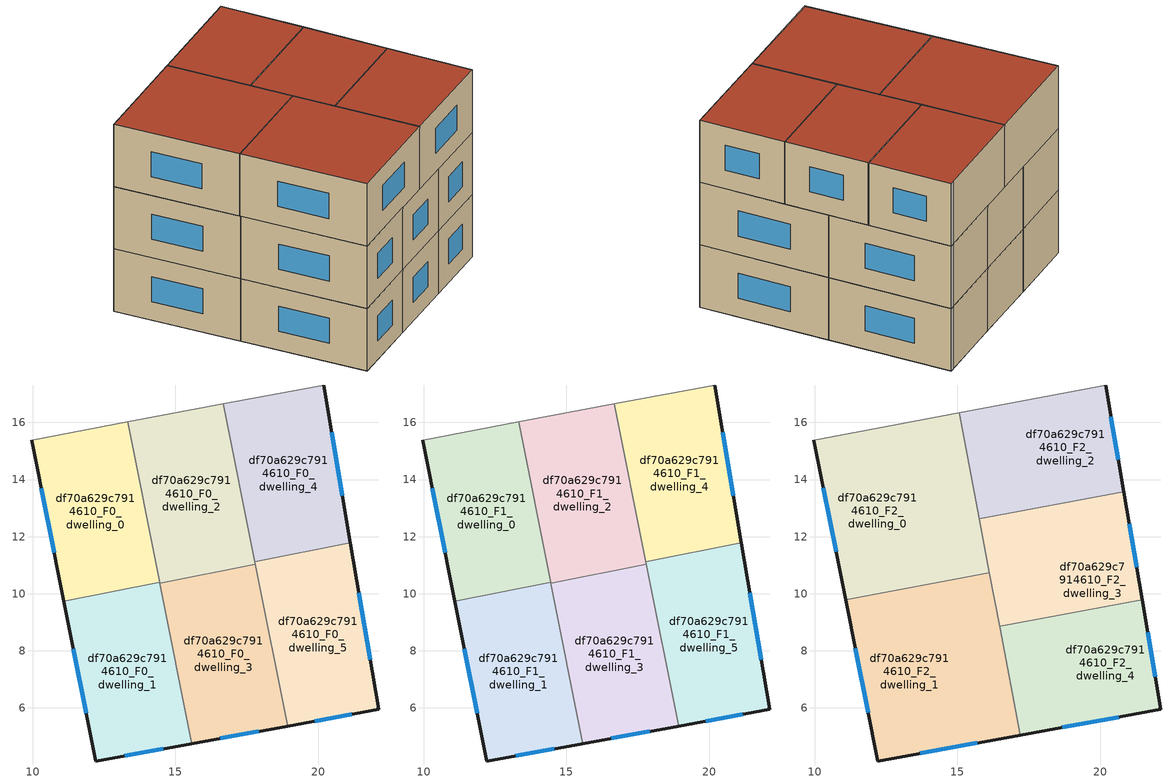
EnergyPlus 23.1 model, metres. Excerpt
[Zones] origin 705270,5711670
df70a629c7914610_F0_dwelling_0
 floor ground (EU_floor_Construction): 14.45,10.41 13.33,16.02 9.97,15.38 11.09,9.74 z0
 wall outside (EU_wall_Construction): 11.09,9.74 9.97,15.38 z0:3
 wall adiabatic (EU_wall_Construction): 9.97,15.38 13.33,16.02 z0:3
 wall to df70a629c7914610_F0_dwelling_1 (EU_wall_Construction): 14.45,10.41 11.09,9.74 z0:3
 wall to df70a629c7914610_F0_dwelling_2 (EU_wall_Construction): 13.33,16.02 14.45,10.41 z0:3
 window (EU_Window_Construction): 10.76,11.43 10.3,13.69 z0.9:2.1
df70a629c7914610_F0_dwelling_1
 floor ground (EU_floor_Construction): 15.58,4.75 14.45,10.41 11.09,9.74 12.21,4.14 z0
 wall outside (EU_wall_Construction): 15.58,4.75 12.21,4.14 11.09,9.74 z0:3
 wall to df70a629c7914610_F0_dwelling_3 (EU_wall_Construction): 14.46,10.36 15.58,4.75 z0:3
 wall to df70a629c7914610_F0_dwelling_2 (EU_wall_Construction): 14.45,10.41 14.46,10.36 z0:3
 window (EU_Window_Construction): 14.57,4.57 13.22,4.32 / 11.88,5.81 11.43,8.06 z0.9:2.1
df70a629c7914610_F0_dwelling_2
 floor ground (EU_floor_Construction): 17.81,11.03 16.69,16.65 13.33,16.02 14.46,10.36 z0
 wall adiabatic (EU_wall_Construction): 13.33,16.02 16.69,16.65 z0:3
 wall to df70a629c7914610_F0_dwelling_3 (EU_wall_Construction): 17.81,11.03 14.46,10.36 z0:3
 wall to df70a629c7914610_F0_dwelling_4 (EU_wall_Construction): 16.69,16.65 17.79,11.12 z0:3
 wall to df70a629c7914610_F0_dwelling_5 (EU_wall_Construction): 17.79,11.12 17.81,11.03 z0:3
df70a629c7914610_F0_dwelling_3
 floor ground (EU_floor_Construction): 18.94,5.36 17.81,11.03 14.46,10.36 15.58,4.75 z0
 wall outside (EU_wall_Construction): 18.94,5.36 15.58,4.75 z0:3
 wall to df70a629c7914610_F0_dwelling_5 (EU_wall_Construction): 17.81,11.03 18.94,5.36 z0:3
 window (EU_Window_Construction): 17.93,5.18 16.58,4.93 z0.9:2.1
df70a629c7914610_F0_dwelling_4
 floor ground (EU_floor_Construction): 21.14,11.78 20.19,17.31 16.69,16.65 17.79,11.12 z0
 wall outside (EU_wall_Construction): 20.19,17.31 21.14,11.78 z0:3
 wall adiabatic (EU_wall_Construction): 16.69,16.65 20.19,17.31 z0:3
 wall to df70a629c7914610_F0_dwelling_5 (EU_wall_Construction): 21.14,11.78 17.79,11.12 z0:3
 window (EU_Window_Construction): 20.47,15.66 20.85,13.44 z0.9:2.1
df70a629c7914610_F0_dwelling_5
 floor ground (EU_floor_Construction): 22.13,5.94 21.14,11.78 17.79,11.12 18.94,5.36 z0
 wall outside (EU_wall_Construction): 21.14,11.78 22.13,5.94 18.94,5.36 z0:3
 window (EU_Window_Construction): 21.43,10.04 21.83,7.69 / 21.17,5.77 19.89,5.54 z0.9:2.1
df70a629c7914610_F1_dwelling_0
 floor to df70a629c7914610_F0_dwelling_0 (EU_floor_Construction): 14.45,10.41 13.33,16.02 9.97,15.38 11.09,9.74 z3
 wall outside (EU_wall_Construction): 11.09,9.74 9.97,15.38 z3:6
 wall adiabatic (EU_wall_Construction): 9.97,15.38 13.33,16.02 z3:6
 wall to df70a629c7914610_F1_dwelling_1 (EU_wall_Construction): 14.45,10.41 11.09,9.74 z3:6
 wall to df70a629c7914610_F1_dwelling_2 (EU_wall_Construction): 13.33,16.02 14.45,10.41 z3:6
 window (EU_Window_Construction): 10.76,11.43 10.3,13.69 z3.9:5.1
df70a629c7914610_F1_dwelling_1
 floor to df70a629c7914610_F0_dwelling_1 (EU_floor_Construction): 15.58,4.75 14.45,10.41 11.09,9.74 12.21,4.14 z3
 wall outside (EU_wall_Construction): 15.58,4.75 12.21,4.14 11.09,9.74 z3:6
 wall to df70a629c7914610_F1_dwelling_3 (EU_wall_Construction): 14.46,10.36 15.58,4.75 z3:6
 wall to df70a629c7914610_F1_dwelling_2 (EU_wall_Construction): 14.45,10.41 14.46,10.36 z3:6
 window (EU_Window_Construction): 14.57,4.57 13.22,4.32 / 11.88,5.81 11.43,8.06 z3.9:5.1
df70a629c7914610_F1_dwelling_2
 floor to df70a629c7914610_F0_dwelling_2 (EU_floor_Construction): 17.81,11.03 16.69,16.65 13.33,16.02 14.46,10.36 z3
 wall adiabatic (EU_wall_Construction): 13.33,16.02 16.69,16.65 z3:6
 wall to df70a629c7914610_F1_dwelling_3 (EU_wall_Construction): 17.81,11.03 14.46,10.36 z3:6
 wall to df70a629c7914610_F1_dwelling_4 (EU_wall_Construction): 16.69,16.65 17.79,11.12 z3:6
 wall to df70a629c7914610_F1_dwelling_5 (EU_wall_Construction): 17.79,11.12 17.81,11.03 z3:6
df70a629c7914610_F1_dwelling_3
 floor to df70a629c7914610_F0_dwelling_3 (EU_floor_Construction): 18.94,5.36 17.81,11.03 14.46,10.36 15.58,4.75 z3
 wall outside (EU_wall_Construction): 18.94,5.36 15.58,4.75 z3:6
 wall to df70a629c7914610_F1_dwelling_5 (EU_wall_Construction): 17.81,11.03 18.94,5.36 z3:6
 window (EU_Window_Construction): 17.93,5.18 16.58,4.93 z3.9:5.1
df70a629c7914610_F1_dwelling_4
 floor to df70a629c7914610_F0_dwelling_4 (EU_floor_Construction): 21.14,11.78 20.19,17.31 16.69,16.65 17.79,11.12 z3
 wall outside (EU_wall_Construction): 20.19,17.31 21.14,11.78 z3:6
 wall adiabatic (EU_wall_Construction): 16.69,16.65 20.19,17.31 z3:6
 wall to df70a629c7914610_F1_dwelling_5 (EU_wall_Construction): 21.14,11.78 17.79,11.12 z3:6
 window (EU_Window_Construction): 20.47,15.66 20.85,13.44 z3.9:5.1
df70a629c7914610_F1_dwelling_5
 floor to df70a629c7914610_F0_dwelling_5 (EU_floor_Construction): 22.13,5.94 21.14,11.78 17.79,11.12 18.94,5.36 z3
 wall outside (EU_wall_Construction): 21.14,11.78 22.13,5.94 18.94,5.36 z3:6
 window (EU_Window_Construction): 21.43,10.04 21.83,7.69 / 21.17,5.77 19.89,5.54 z3.9:5.1
df70a629c7914610_F2_dwelling_0
 floor to df70a629c7914610_F1_dwelling_0 (EU_floor_Construction): 14.45,10.42 13.33,16.02 9.97,15.38 11.08,9.79 z6
 floor to df70a629c7914610_F1_dwelling_2 (EU_floor_Construction): 16.12,10.74 15.07,16.35 13.33,16.02 14.45,10.42 z6
 wall outside (EU_wall_Construction): 11.08,9.79 9.97,15.38 z6:9
 wall adiabatic (EU_wall_Construction): 9.97,15.38 15.07,16.35 z6:9
 wall to df70a629c7914610_F2_dwelling_1 (EU_wall_Construction): 16.12,10.74 11.08,9.79 z6:9
 wall to df70a629c7914610_F2_dwelling_2 (EU_wall_Construction): 15.07,16.35 15.77,12.62 z6:9
 wall to df70a629c7914610_F2_dwelling_3 (EU_wall_Construction): 15.77,12.62 16.12,10.74 z6:9
 window (EU_Window_Construction): 10.75,11.46 10.3,13.71 z6.9:8.1
 roof outside (EU_roof_Construction): 15.07,16.35 16.12,10.74 11.08,9.79 9.97,15.38 z9
df70a629c7914610_F2_dwelling_1
 floor to df70a629c7914610_F1_dwelling_1 (EU_floor_Construction): 15.58,4.75 14.45,10.41 11.09,9.74 12.21,4.14 z6
 floor to df70a629c7914610_F1_dwelling_0 (EU_floor_Construction): 14.45,10.41 14.45,10.42 11.08,9.79 11.09,9.74 z6
 floor to df70a629c7914610_F1_dwelling_3 (EU_floor_Construction): 17.2,5.05 16.13,10.7 14.46,10.36 15.58,4.75 z6
 floor to df70a629c7914610_F1_dwelling_2 (EU_floor_Construction): 16.13,10.7 16.12,10.74 14.45,10.42 14.46,10.36 z6
 wall outside (EU_wall_Construction): 17.2,5.04 12.21,4.14 11.08,9.79 z6:9
 wall to df70a629c7914610_F2_dwelling_4 (EU_wall_Construction): 16.48,8.85 17.2,5.04 z6:9
 wall to df70a629c7914610_F2_dwelling_3 (EU_wall_Construction): 16.12,10.74 16.48,8.85 z6:9
 window (EU_Window_Construction): 15.71,4.77 13.71,4.41 / 11.88,5.83 11.42,8.1 z6.9:8.1
 roof outside (EU_roof_Construction): 16.12,10.74 17.2,5.04 12.21,4.14 11.08,9.79 z9
df70a629c7914610_F2_dwelling_2
 floor to df70a629c7914610_F1_dwelling_2 (EU_floor_Construction): 17.43,12.94 16.69,16.65 15.07,16.35 15.77,12.62 z6
 floor to df70a629c7914610_F1_dwelling_4 (EU_floor_Construction): 20.83,13.58 20.19,17.31 16.69,16.65 17.43,12.94 z6
 wall outside (EU_wall_Construction): 20.19,17.31 20.83,13.58 z6:9
 wall adiabatic (EU_wall_Construction): 15.07,16.35 20.19,17.31 z6:9
 wall to df70a629c7914610_F2_dwelling_3 (EU_wall_Construction): 20.83,13.58 15.77,12.62 z6:9
 window (EU_Window_Construction): 20.38,16.19 20.64,14.7 z6.9:8.1
 roof outside (EU_roof_Construction): 20.19,17.31 20.83,13.58 15.77,12.62 15.07,16.35 z9
df70a629c7914610_F2_dwelling_3
 floor to df70a629c7914610_F1_dwelling_5 (EU_floor_Construction): 21.47,9.79 21.13,11.78 17.79,11.12 18.18,9.17 z6
 floor to df70a629c7914610_F1_dwelling_4 (EU_floor_Construction): 21.13,11.78 20.83,13.58 17.43,12.94 17.79,11.12 z6
 floor to df70a629c7914610_F1_dwelling_2 (EU_floor_Construction): 17.81,11.03 17.43,12.94 15.77,12.62 16.12,10.74 16.13,10.7 z6
 floor to df70a629c7914610_F1_dwelling_3 (EU_floor_Construction): 18.18,9.17 17.81,11.03 16.13,10.7 16.48,8.85 z6
 wall outside (EU_wall_Construction): 20.83,13.58 21.47,9.79 z6:9
 wall to df70a629c7914610_F2_dwelling_4 (EU_wall_Construction): 21.47,9.79 16.48,8.85 z6:9
 window (EU_Window_Construction): 21.02,12.44 21.28,10.93 z6.9:8.1
 roof outside (EU_roof_Construction): 20.83,13.58 21.47,9.79 16.48,8.85 15.77,12.62 z9
df70a629c7914610_F2_dwelling_4
 floor to df70a629c7914610_F1_dwelling_3 (EU_floor_Construction): 18.94,5.36 18.18,9.17 16.48,8.85 17.2,5.05 z6
 floor to df70a629c7914610_F1_dwelling_5 (EU_floor_Construction): 22.13,5.94 21.47,9.79 18.18,9.17 18.94,5.36 z6
 wall outside (EU_wall_Construction): 21.47,9.79 22.13,5.94 17.2,5.04 z6:9
 window (EU_Window_Construction): 21.67,8.64 21.93,7.1 / 20.65,5.67 18.67,5.31 z6.9:8.1
 roof outside (EU_roof_Construction): 21.47,9.79 22.13,5.94 17.2,5.04 16.48,8.85 z9
shading: 20.19,17.31 9.97,15.37 z0:9
[Building]
EU S2 Campaign: North Axis=0; Terrain=City; Solar Distribution=FullExterior
[Site:Location]
London: Latitude=51.5; Longitude=-0.5; Time Zone=0; Elevation=25
[SizingPeriod:WeatherFileDays]
AnnualSizingPeriod: Begin Month=1; Begin Day of Month=1; End Month=12; End Day of Month=31; Day of Week for Start Day=Monday; Use Weather File Daylight Saving Period=No; Use Weather File Rain and Snow Indicators=No
[MATERIAL]
EU_InternalMass_Material: Roughness=MediumRough; Thickness=0.1; Conductivity=1; Density=1800; Specific Heat=900; Thermal Absorptance=0.9; Solar Absorptance=0.7; Visible Absorptance=0.7
[MATERIAL:NOMASS] Roughness=MediumRough; Thermal Absorptance=0.9; Solar Absorptance=0.7; Visible Absorptance=0.7
Name | Thermal Resistance
EU_wall_NoMass | 1.04674
EU_roof_NoMass | 4.32442
EU_floor_NoMass | 2.04616
[WINDOWMATERIAL:SIMPLEGLAZINGSYSTEM]
EU_Window_SimpleGlazing: UFactor=4.25843; Solar Heat Gain Coefficient=0.85; Visible Transmittance=0.85
[CONSTRUCTION]
EU_wall_Construction: EU_wall_NoMass
EU_roof_Construction: EU_roof_NoMass
EU_floor_Construction: EU_floor_NoMass
EU_InternalMass_Construction: EU_InternalMass_Material
EU_Window_Construction: EU_Window_SimpleGlazing
[ZONE] Type=1; Multiplier=1; Ceiling Height=autocalculate; Floor Area=autocalculate; Part of Total Floor Area=Yes
Name | Volume
df70a629c7914610_F0_dwelling_0; df70a629c7914610_F1_dwelling_0; df70a629c7914610_F0_dwelling_5; df70a629c7914610_F1_dwelling_5 | 58.8926
df70a629c7914610_F2_dwelling_0 | 88.3359
df70a629c7914610_F0_dwelling_1; df70a629c7914610_F1_dwelling_1; df70a629c7914610_F0_dwelling_3; df70a629c7914610_F1_dwelling_3 | 58.8904
df70a629c7914610_F2_dwelling_1 | 88.344
df70a629c7914610_F0_dwelling_2; df70a629c7914610_F1_dwelling_2; df70a629c7914610_F2_dwelling_2 | 58.8977
df70a629c7914610_F2_dwelling_3 | 58.8955
df70a629c7914610_F0_dwelling_4; df70a629c7914610_F1_dwelling_4 | 58.8948
df70a629c7914610_F2_dwelling_4 | 58.905
[INTERNALMASS] Construction=EU_InternalMass_Construction
Name | Zone or ZoneList | Surface Area
df70a629c7914610_F0_dwelling_0_EU_InternalMass | df70a629c7914610_F0_dwelling_0 | 19.631
df70a629c7914610_F0_dwelling_1_EU_InternalMass | df70a629c7914610_F0_dwelling_1 | 19.6303
df70a629c7914610_F0_dwelling_2_EU_InternalMass | df70a629c7914610_F0_dwelling_2 | 19.6323
df70a629c7914610_F0_dwelling_3_EU_InternalMass | df70a629c7914610_F0_dwelling_3 | 19.6301
df70a629c7914610_F0_dwelling_4_EU_InternalMass | df70a629c7914610_F0_dwelling_4 | 19.6316
df70a629c7914610_F0_dwelling_5_EU_InternalMass | df70a629c7914610_F0_dwelling_5 | 19.631
df70a629c7914610_F1_dwelling_0_EU_InternalMass | df70a629c7914610_F1_dwelling_0 | 19.631
df70a629c7914610_F1_dwelling_1_EU_InternalMass | df70a629c7914610_F1_dwelling_1 | 19.6303
df70a629c7914610_F1_dwelling_2_EU_InternalMass | df70a629c7914610_F1_dwelling_2 | 19.6323
df70a629c7914610_F1_dwelling_3_EU_InternalMass | df70a629c7914610_F1_dwelling_3 | 19.6301
df70a629c7914610_F1_dwelling_4_EU_InternalMass | df70a629c7914610_F1_dwelling_4 | 19.6316
df70a629c7914610_F1_dwelling_5_EU_InternalMass | df70a629c7914610_F1_dwelling_5 | 19.631
df70a629c7914610_F2_dwelling_0_EU_InternalMass | df70a629c7914610_F2_dwelling_0 | 29.4455
df70a629c7914610_F2_dwelling_1_EU_InternalMass | df70a629c7914610_F2_dwelling_1 | 29.4478
df70a629c7914610_F2_dwelling_2_EU_InternalMass | df70a629c7914610_F2_dwelling_2 | 19.6327
df70a629c7914610_F2_dwelling_3_EU_InternalMass | df70a629c7914610_F2_dwelling_3 | 19.6319
df70a629c7914610_F2_dwelling_4_EU_InternalMass | df70a629c7914610_F2_dwelling_4 | 19.6349
[OTHEREQUIPMENT] Fuel Type=Electricity; Design Level Calculation Method=Watts/Area; Power per Zone Floor Area=1; Fraction Latent=0; Fraction Radiant=0; Fraction Lost=0; Carbon Dioxide Generation Rate=0; EndUse Subcategory=EU_Step8_InternalGains
Name | Zone or ZoneList or Space or SpaceList | Schedule
EU_Step8_InternalGain_df70a629c7914610_F0_dwelling_0_f000 | df70a629c7914610_F0_dwelling_0 | EU_Step8_GainSchedule_df70a629c7914610_F0_dwelling_0_f000
EU_Step8_InternalGain_df70a629c7914610_F0_dwelling_1_f000 | df70a629c7914610_F0_dwelling_1 | EU_Step8_GainSchedule_df70a629c7914610_F0_dwelling_1_f000
EU_Step8_InternalGain_df70a629c7914610_F0_dwelling_2_f000 | df70a629c7914610_F0_dwelling_2 | EU_Step8_GainSchedule_df70a629c7914610_F0_dwelling_2_f000
EU_Step8_InternalGain_df70a629c7914610_F0_dwelling_3_f000 | df70a629c7914610_F0_dwelling_3 | EU_Step8_GainSchedule_df70a629c7914610_F0_dwelling_3_f000
EU_Step8_InternalGain_df70a629c7914610_F0_dwelling_4_f000 | df70a629c7914610_F0_dwelling_4 | EU_Step8_GainSchedule_df70a629c7914610_F0_dwelling_4_f000
EU_Step8_InternalGain_df70a629c7914610_F0_dwelling_5_f000 | df70a629c7914610_F0_dwelling_5 | EU_Step8_GainSchedule_df70a629c7914610_F0_dwelling_5_f000
EU_Step8_InternalGain_df70a629c7914610_F1_dwelling_0_f000 | df70a629c7914610_F1_dwelling_0 | EU_Step8_GainSchedule_df70a629c7914610_F1_dwelling_0_f000
EU_Step8_InternalGain_df70a629c7914610_F1_dwelling_1_f000 | df70a629c7914610_F1_dwelling_1 | EU_Step8_GainSchedule_df70a629c7914610_F1_dwelling_1_f000
EU_Step8_InternalGain_df70a629c7914610_F1_dwelling_2_f000 | df70a629c7914610_F1_dwelling_2 | EU_Step8_GainSchedule_df70a629c7914610_F1_dwelling_2_f000
EU_Step8_InternalGain_df70a629c7914610_F1_dwelling_3_f000 | df70a629c7914610_F1_dwelling_3 | EU_Step8_GainSchedule_df70a629c7914610_F1_dwelling_3_f000
EU_Step8_InternalGain_df70a629c7914610_F1_dwelling_4_f000 | df70a629c7914610_F1_dwelling_4 | EU_Step8_GainSchedule_df70a629c7914610_F1_dwelling_4_f000
EU_Step8_InternalGain_df70a629c7914610_F1_dwelling_5_f000 | df70a629c7914610_F1_dwelling_5 | EU_Step8_GainSchedule_df70a629c7914610_F1_dwelling_5_f000
EU_Step8_InternalGain_df70a629c7914610_F2_dwelling_0_f000 | df70a629c7914610_F2_dwelling_0 | EU_Step8_GainSchedule_df70a629c7914610_F2_dwelling_0_f000
EU_Step8_InternalGain_df70a629c7914610_F2_dwelling_1_f000 | df70a629c7914610_F2_dwelling_1 | EU_Step8_GainSchedule_df70a629c7914610_F2_dwelling_1_f000
EU_Step8_InternalGain_df70a629c7914610_F2_dwelling_2_f000 | df70a629c7914610_F2_dwelling_2 | EU_Step8_GainSchedule_df70a629c7914610_F2_dwelling_2_f000
EU_Step8_InternalGain_df70a629c7914610_F2_dwelling_3_f000 | df70a629c7914610_F2_dwelling_3 | EU_Step8_GainSchedule_df70a629c7914610_F2_dwelling_3_f000
EU_Step8_InternalGain_df70a629c7914610_F2_dwelling_4_f000 | df70a629c7914610_F2_dwelling_4 | EU_Step8_GainSchedule_df70a629c7914610_F2_dwelling_4_f000
[ZONEVENTILATION:DESIGNFLOWRATE] Schedule=EU_AlwaysOn; Design Flow Rate Calculation Method=AirChanges/Hour; Air Changes per Hour=0.488719; Ventilation Type=Natural; Fan Pressure Rise=0; Fan Total Efficiency=1; Constant Term Coefficient=1; Temperature Term Coefficient=0; Velocity Term Coefficient=0; Velocity Squared Term Coefficient=0; Minimum Indoor Temperature=-100; Maximum Indoor Temperature=100; Delta Temperature=-100; Minimum Outdoor Temperature=-100; Maximum Outdoor Temperature=100; Maximum Wind Speed=40
Name | Zone or ZoneList or Space or SpaceList
EU_ConstantAir_df70a629c7914610_F0_dwelling_0 | df70a629c7914610_F0_dwelling_0
EU_ConstantAir_df70a629c7914610_F0_dwelling_1 | df70a629c7914610_F0_dwelling_1
EU_ConstantAir_df70a629c7914610_F0_dwelling_2 | df70a629c7914610_F0_dwelling_2
EU_ConstantAir_df70a629c7914610_F0_dwelling_3 | df70a629c7914610_F0_dwelling_3
EU_ConstantAir_df70a629c7914610_F0_dwelling_4 | df70a629c7914610_F0_dwelling_4
EU_ConstantAir_df70a629c7914610_F0_dwelling_5 | df70a629c7914610_F0_dwelling_5
EU_ConstantAir_df70a629c7914610_F1_dwelling_0 | df70a629c7914610_F1_dwelling_0
EU_ConstantAir_df70a629c7914610_F1_dwelling_1 | df70a629c7914610_F1_dwelling_1
EU_ConstantAir_df70a629c7914610_F1_dwelling_2 | df70a629c7914610_F1_dwelling_2
EU_ConstantAir_df70a629c7914610_F1_dwelling_3 | df70a629c7914610_F1_dwelling_3
EU_ConstantAir_df70a629c7914610_F1_dwelling_4 | df70a629c7914610_F1_dwelling_4
EU_ConstantAir_df70a629c7914610_F1_dwelling_5 | df70a629c7914610_F1_dwelling_5
EU_ConstantAir_df70a629c7914610_F2_dwelling_0 | df70a629c7914610_F2_dwelling_0
EU_ConstantAir_df70a629c7914610_F2_dwelling_1 | df70a629c7914610_F2_dwelling_1
EU_ConstantAir_df70a629c7914610_F2_dwelling_2 | df70a629c7914610_F2_dwelling_2
EU_ConstantAir_df70a629c7914610_F2_dwelling_3 | df70a629c7914610_F2_dwelling_3
EU_ConstantAir_df70a629c7914610_F2_dwelling_4 | df70a629c7914610_F2_dwelling_4
[HVACTEMPLATE:THERMOSTAT] Constant Heating Setpoint=20; Constant Cooling Setpoint=50
EU_HeatOnly_df70a629c7914610_F0_dwelling_0; EU_HeatOnly_df70a629c7914610_F0_dwelling_1; EU_HeatOnly_df70a629c7914610_F0_dwelling_2; EU_HeatOnly_df70a629c7914610_F0_dwelling_3; EU_HeatOnly_df70a629c7914610_F0_dwelling_4; EU_HeatOnly_df70a629c7914610_F0_dwelling_5; EU_HeatOnly_df70a629c7914610_F1_dwelling_0; EU_HeatOnly_df70a629c7914610_F1_dwelling_1; EU_HeatOnly_df70a629c7914610_F1_dwelling_2; EU_HeatOnly_df70a629c7914610_F1_dwelling_3; EU_HeatOnly_df70a629c7914610_F1_dwelling_4; EU_HeatOnly_df70a629c7914610_F1_dwelling_5; EU_HeatOnly_df70a629c7914610_F2_dwelling_0; EU_HeatOnly_df70a629c7914610_F2_dwelling_1; EU_HeatOnly_df70a629c7914610_F2_dwelling_2; EU_HeatOnly_df70a629c7914610_F2_dwelling_3; EU_HeatOnly_df70a629c7914610_F2_dwelling_4
[HVACTEMPLATE:ZONE:IDEALLOADSAIRSYSTEM] System Availability Schedule=EU_AlwaysOn; Maximum Heating Supply Air Temperature=50; Minimum Cooling Supply Air Temperature=13; Maximum Heating Supply Air Humidity Ratio=0.0156; Minimum Cooling Supply Air Humidity Ratio=0.0077; Heating Limit=NoLimit; Cooling Limit=NoLimit; Heating Availability Schedule=EU_AlwaysOn; Cooling Availability Schedule=EU_CoolingOff; Dehumidification Control Type=ConstantSensibleHeatRatio; Cooling Sensible Heat Ratio=0.7; Dehumidification Setpoint=60; Humidification Control Type=None; Humidification Setpoint=30; Outdoor Air Method=None; Outdoor Air Flow Rate per Person=0.00944; Outdoor Air Flow Rate per Zone Floor Area=0; Outdoor Air Flow Rate per Zone=0; Demand Controlled Ventilation Type=None; Outdoor Air Economizer Type=NoEconomizer; Heat Recovery Type=None; Sensible Heat Recovery Effectiveness=0.7; Latent Heat Recovery Effectiveness=0.65
Name | Template Thermostat
df70a629c7914610_F0_dwelling_0 | EU_HeatOnly_df70a629c7914610_F0_dwelling_0
df70a629c7914610_F0_dwelling_1 | EU_HeatOnly_df70a629c7914610_F0_dwelling_1
df70a629c7914610_F0_dwelling_2 | EU_HeatOnly_df70a629c7914610_F0_dwelling_2
df70a629c7914610_F0_dwelling_3 | EU_HeatOnly_df70a629c7914610_F0_dwelling_3
df70a629c7914610_F0_dwelling_4 | EU_HeatOnly_df70a629c7914610_F0_dwelling_4
df70a629c7914610_F0_dwelling_5 | EU_HeatOnly_df70a629c7914610_F0_dwelling_5
df70a629c7914610_F1_dwelling_0 | EU_HeatOnly_df70a629c7914610_F1_dwelling_0
df70a629c7914610_F1_dwelling_1 | EU_HeatOnly_df70a629c7914610_F1_dwelling_1
df70a629c7914610_F1_dwelling_2 | EU_HeatOnly_df70a629c7914610_F1_dwelling_2
df70a629c7914610_F1_dwelling_3 | EU_HeatOnly_df70a629c7914610_F1_dwelling_3
df70a629c7914610_F1_dwelling_4 | EU_HeatOnly_df70a629c7914610_F1_dwelling_4
df70a629c7914610_F1_dwelling_5 | EU_HeatOnly_df70a629c7914610_F1_dwelling_5
df70a629c7914610_F2_dwelling_0 | EU_HeatOnly_df70a629c7914610_F2_dwelling_0
df70a629c7914610_F2_dwelling_1 | EU_HeatOnly_df70a629c7914610_F2_dwelling_1
df70a629c7914610_F2_dwelling_2 | EU_HeatOnly_df70a629c7914610_F2_dwelling_2
df70a629c7914610_F2_dwelling_3 | EU_HeatOnly_df70a629c7914610_F2_dwelling_3
df70a629c7914610_F2_dwelling_4 | EU_HeatOnly_df70a629c7914610_F2_dwelling_4
[SIZING:ZONE] Zone Cooling Design Supply Air Temperature Input Method=SupplyAirTemperature; Zone Cooling Design Supply Air Temperature=13; Zone Heating Design Supply Air Temperature Input Method=SupplyAirTemperature; Zone Heating Design Supply Air Temperature=50; Zone Cooling Design Supply Air Humidity Ratio=0.008; Zone Heating Design Supply Air Humidity Ratio=0.008; Cooling Design Air Flow Method=DesignDay; Cooling Design Air Flow Rate=0; Cooling Minimum Air Flow per Zone Floor Area=0.000762; Cooling Minimum Air Flow=0; Cooling Minimum Air Flow Fraction=0.2; Heating Design Air Flow Method=DesignDay; Heating Design Air Flow Rate=0; Heating Maximum Air Flow per Zone Floor Area=0.002032; Heating Maximum Air Flow=0.141576; Heating Maximum Air Flow Fraction=0.3; Account for Dedicated Outdoor Air System=No; Dedicated Outdoor Air System Control Strategy=NeutralSupplyAir; Dedicated Outdoor Air Low Setpoint Temperature for Design=autosize; Dedicated Outdoor Air High Setpoint Temperature for Design=autosize; Zone Load Sizing Method=Sensible Load Only No Latent Load; Zone Latent Cooling Design Supply Air Humidity Ratio Input Method=HumidityRatioDifference; Zone Cooling Design Supply Air Humidity Ratio Difference=0.005; Zone Latent Heating Design Supply Air Humidity Ratio Input Method=HumidityRatioDifference; Zone Humidification Design Supply Air Humidity Ratio Difference=0.005
df70a629c7914610_F0_dwelling_0; df70a629c7914610_F0_dwelling_1; df70a629c7914610_F0_dwelling_2; df70a629c7914610_F0_dwelling_3; df70a629c7914610_F0_dwelling_4; df70a629c7914610_F0_dwelling_5; df70a629c7914610_F1_dwelling_0; df70a629c7914610_F1_dwelling_1; df70a629c7914610_F1_dwelling_2; df70a629c7914610_F1_dwelling_3; df70a629c7914610_F1_dwelling_4; df70a629c7914610_F1_dwelling_5; df70a629c7914610_F2_dwelling_0; df70a629c7914610_F2_dwelling_1; df70a629c7914610_F2_dwelling_2; df70a629c7914610_F2_dwelling_3; df70a629c7914610_F2_dwelling_4
[SCHEDULE:CONSTANT]
Name | Hourly Value
EU_AlwaysOn | 1
EU_CoolingOff | 0
[SCHEDULE:FILE] Column Number=1; Rows to Skip at Top=0; Number of Hours of Data=8760; Column Separator=Comma; Interpolate to Timestep=No; Minutes per Item=60; Adjust Schedule for Daylight Savings=Yes
Name | File
EU_Step8_GainSchedule_df70a629c7914610_F0_dwelling_0_f000 | ../../schedules/df70a629c7914610/df70a629c7914610_F0_dwelling_0_f000_gain.csv
EU_Step8_GainSchedule_df70a629c7914610_F0_dwelling_1_f000 | ../../schedules/df70a629c7914610/df70a629c7914610_F0_dwelling_1_f000_gain.csv
EU_Step8_GainSchedule_df70a629c7914610_F0_dwelling_2_f000 | ../../schedules/df70a629c7914610/df70a629c7914610_F0_dwelling_2_f000_gain.csv
EU_Step8_GainSchedule_df70a629c7914610_F0_dwelling_3_f000 | ../../schedules/df70a629c7914610/df70a629c7914610_F0_dwelling_3_f000_gain.csv
EU_Step8_GainSchedule_df70a629c7914610_F0_dwelling_4_f000 | ../../schedules/df70a629c7914610/df70a629c7914610_F0_dwelling_4_f000_gain.csv
EU_Step8_GainSchedule_df70a629c7914610_F0_dwelling_5_f000 | ../../schedules/df70a629c7914610/df70a629c7914610_F0_dwelling_5_f000_gain.csv
EU_Step8_GainSchedule_df70a629c7914610_F1_dwelling_0_f000 | ../../schedules/df70a629c7914610/df70a629c7914610_F1_dwelling_0_f000_gain.csv
EU_Step8_GainSchedule_df70a629c7914610_F1_dwelling_1_f000 | ../../schedules/df70a629c7914610/df70a629c7914610_F1_dwelling_1_f000_gain.csv
EU_Step8_GainSchedule_df70a629c7914610_F1_dwelling_2_f000 | ../../schedules/df70a629c7914610/df70a629c7914610_F1_dwelling_2_f000_gain.csv
EU_Step8_GainSchedule_df70a629c7914610_F1_dwelling_3_f000 | ../../schedules/df70a629c7914610/df70a629c7914610_F1_dwelling_3_f000_gain.csv
EU_Step8_GainSchedule_df70a629c7914610_F1_dwelling_4_f000 | ../../schedules/df70a629c7914610/df70a629c7914610_F1_dwelling_4_f000_gain.csv
EU_Step8_GainSchedule_df70a629c7914610_F1_dwelling_5_f000 | ../../schedules/df70a629c7914610/df70a629c7914610_F1_dwelling_5_f000_gain.csv
EU_Step8_GainSchedule_df70a629c7914610_F2_dwelling_0_f000 | ../../schedules/df70a629c7914610/df70a629c7914610_F2_dwelling_0_f000_gain.csv
EU_Step8_GainSchedule_df70a629c7914610_F2_dwelling_1_f000 | ../../schedules/df70a629c7914610/df70a629c7914610_F2_dwelling_1_f000_gain.csv
EU_Step8_GainSchedule_df70a629c7914610_F2_dwelling_2_f000 | ../../schedules/df70a629c7914610/df70a629c7914610_F2_dwelling_2_f000_gain.csv
EU_Step8_GainSchedule_df70a629c7914610_F2_dwelling_3_f000 | ../../schedules/df70a629c7914610/df70a629c7914610_F2_dwelling_3_f000_gain.csv
EU_Step8_GainSchedule_df70a629c7914610_F2_dwelling_4_f000 | ../../schedules/df70a629c7914610/df70a629c7914610_F2_dwelling_4_f000_gain.csv
